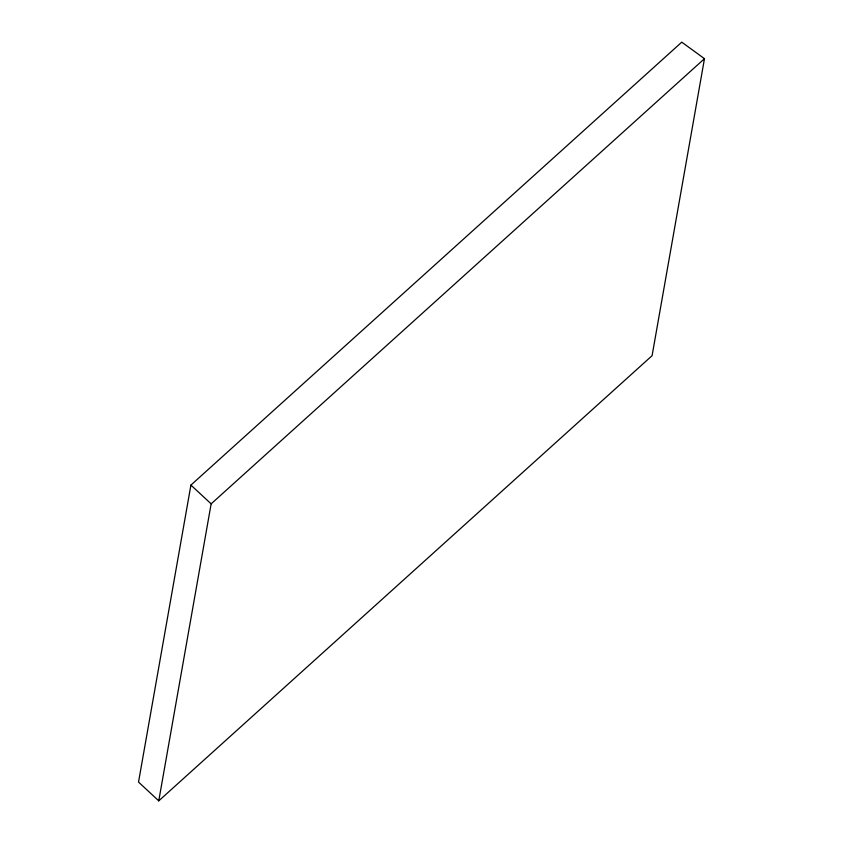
<?xml version="1.0" encoding="UTF-8"?>
<svg xmlns="http://www.w3.org/2000/svg" width="843" height="843" viewBox="0 0 843 843"><rect width="100%" height="100%" fill="white"/><g stroke="black" fill="none" stroke-linecap="round" stroke-linejoin="round"><path stroke-width="1.26" d="M190.918 485.083L138.526 782.072L158.758 800.85L652.082 355.683L704.474 58.694L681.766 42.15L190.918 485.083L211.14 503.861L158.758 800.85M211.14 503.861L704.474 58.694"/></g></svg>
